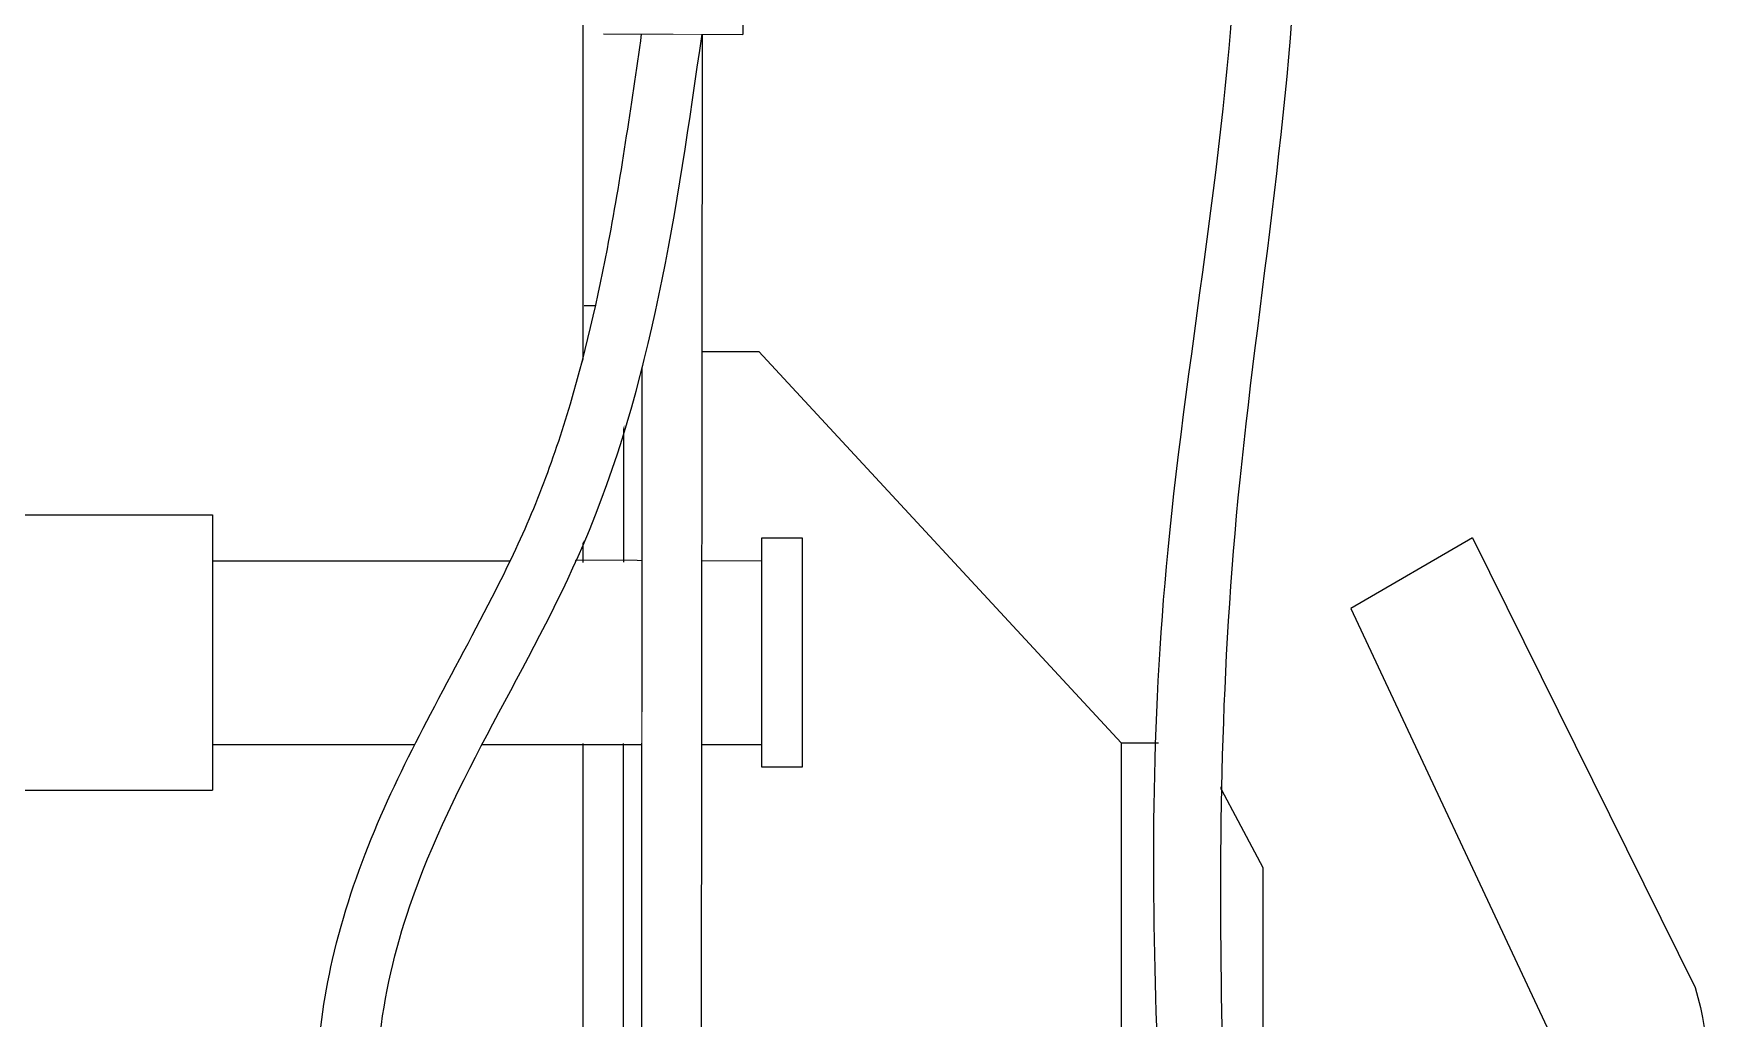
# Model space of a CAD drawing. Header units: millimetres. Extents: x 2174 to 8242, y 1757 to 2055.
# Drawn here: x 6571.88 to 6587.69, y 2030.75 to 2039.94 of the extents above; entities that cross this region are included whole.
import ezdxf

# ---------------------------------------------------------------- set-up
doc = ezdxf.new("R2010")
doc.units = ezdxf.units.MM
doc.set_wipeout_variables(frame=1)
doc.layers.add('обводка', color=5, linetype='Continuous', lineweight=50)

# ---------------------------------------------------------------- blocks, each defined once
blk = doc.blocks.new('A$C0333526B')
at = {"layer": 'обводка', "color": 0, "lineweight": 15, "ltscale": 0.5}
for p, q in [((24.81, -76.1), (24.81, 74.16)), ((24.81, 74.16), (33.52, 74.16)), ((29.16, 74.16), (29.23, -76.1)), ((33.66, 74.16), (33.66, -76.1)), ((14.25, 69.13), (-25.63, 26.06)), ((24.81, 69.13), (14.25, 69.13)), ((-64.33, 48.62), (-88.86, -0.88)), ((-64.33, 48.62), (-50.94, 40.85)), ((-50.94, 40.85), (-73.37, -6.98)), ((-33.93, 26.06), (-41.25, 12.35)), ((-25.63, 26.06), (-33.93, 26.06)), ((-25.63, 26.06), (-25.63, -27.7)), ((-41.25, 12.35), (-41.25, -9.79)), ((-25.63, -27.7), (14.52, -71.03)), ((14.52, -71.03), (24.81, -71.03)), ((33.66, -76.1), (24.81, -76.1))]:
    blk.add_line(p, q, dxfattribs=at)
for points in [[(9.46, 48.58), (13.97, 48.58), (13.97, 23.43), (9.46, 23.43)], [(9.46, -24.81), (13.97, -24.81), (13.97, -49.96), (9.46, -49.96)]]:
    blk.add_lwpolyline(points, close=True, dxfattribs=at)
blk.add_circle((-5.75, -30.07), 4.32, dxfattribs=at)
for centre, radius, start, end in [((-57.66, -10.07), 32.53, 163.5869, 349.9411), ((-57.42, -9.6), 16.17, 170.6633, 359.9816)]:
    blk.add_arc(centre, radius, start, end, dxfattribs=at)

msp = doc.modelspace()

# ---------------------------------------------------------------- linework, layer by layer
at = {"color": 0, "linetype": 'Continuous'}
for p, q in [((6577.004, 2048.411), (6577.004, 2037.381)), ((6570.59, 2035.45), (6573.544, 2035.45)), ((6573.544, 2035.022), (6576.326, 2035.022)), ((6573.544, 2033.308), (6575.435, 2033.308)), ((6570.59, 2032.88), (6573.544, 2032.88))]:
    msp.add_line(p, q, dxfattribs=at)
at = {"color": 0}
for p, q in [((6578.506, 2042.216), (6578.498, 2039.938)), ((6573.544, 2035.45), (6573.544, 2032.88)), ((6578.674, 2035.232), (6578.674, 2033.098))]:
    msp.add_line(p, q, dxfattribs=at)

# ---------------------------------------------------------------- block references
at = {"color": 0, "xscale": -0.08482979194520017, "yscale": 0.08482979194520017, "zscale": 0.08482979194520017}
msp.add_blockref('A$C0333526B', (6579.859, 2031.111), dxfattribs=at)

# ---------------------------------------------------------------- next in the draw order: wipeouts: each hides what was drawn before it
at = {"color": 7, "true_color": 0xffffff}
for points in [[(6582.512, 2035.509), (6582.385, 2033.322), (6582.441, 2028.745), (6582.484, 2025.419), (6582.499, 2025.009), (6582.756, 2023.648), (6582.88, 2023.355), (6583.156, 2022.887), (6583.296, 2023.564), (6583.215, 2023.768), (6583.143, 2023.987), (6582.977, 2024.816), (6583.004, 2025.728), (6583.019, 2028.149), (6582.959, 2033.057), (6582.99, 2035.057)], [(6576.941, 2035.003), (6577.833, 2035.011), (6577.796, 2033.322), (6576.892, 2033.316)]]:
    msp.add_wipeout(points, dxfattribs=at)

# ---------------------------------------------------------------- next in the draw order: linework, layer by layer
at = {"color": 0, "linetype": 'Continuous'}
for p, q in [((6576.934, 2035.03), (6578.674, 2035.022)), ((6576.064, 2033.308), (6578.674, 2033.308))]:
    msp.add_line(p, q, dxfattribs=at)

# ---------------------------------------------------------------- next in the draw order: wipeouts: each hides what was drawn before it
at = {"color": 7, "true_color": 0xffffff}
msp.add_wipeout([(6577.559, 2039.942), (6578.118, 2039.94), (6578.1, 2016.658), (6577.542, 2016.659)], dxfattribs=at)

# ---------------------------------------------------------------- next in the draw order: linework, layer by layer
at = {"color": 0}
for p, q in [((6577.197, 2039.943), (6578.498, 2039.938)), ((6578.118, 2039.94), (6578.1, 2016.658))]:
    msp.add_line(p, q, dxfattribs=at)
msp.add_open_spline([(6583.156, 2022.887), (6583.057, 2023.026), (6582.417, 2024.103), (6582.637, 2028.466), (6581.725, 2034.779), (6584.35, 2044.655), (6579.878, 2045.67), (6577.959, 2044.79), (6578.035, 2043.207), (6578.083, 2042.218)], degree=3, knots=[3.908488, 3.908488, 3.908488, 3.908488, 4.477998, 8.07721, 18.47268, 30.24203, 31.722584, 33.583138, 36.683, 36.683, 36.683, 36.683], dxfattribs=at)

# ---------------------------------------------------------------- next in the draw order: wipeouts: each hides what was drawn before it
at = {"color": 7, "true_color": 0xffffff}
msp.add_wipeout([(6577.143, 2037.476), (6577.063, 2037.071), (6576.99, 2036.835), (6576.638, 2035.035), (6576.934, 2035.03), (6577.022, 2035.236), (6577.328, 2036.078), (6577.467, 2036.545), (6577.703, 2037.538)], dxfattribs=at)

# ---------------------------------------------------------------- next in the draw order: linework, layer by layer
at = {"color": 0}
msp.add_line((6577.557, 2036.813), (6577.542, 2016.659), dxfattribs=at)
for points, knots in [([(6583.483, 2023.26), (6583.34, 2023.462), (6582.963, 2024.243), (6583.165, 2028.815), (6582.455, 2034.976), (6584.803, 2044.87), (6580.04, 2046.367), (6578.39, 2045.874), (6577.845, 2044.972), (6577.505, 2043.96), (6577.525, 2042.24)], [5.66269, 5.66269, 5.66269, 5.66269, 6.689468, 9.121444, 20.505011, 32.081003, 34.277614, 36.876236, 37.214023, 37.299332, 37.299332, 37.299332, 37.299332]), ([(6581.434, 2026.272), (6581.13, 2026.277), (6580.85, 2026.283), (6580.303, 2026.288), (6580.035, 2026.287), (6579.594, 2026.275), (6579.421, 2026.268), (6579.07, 2026.246), (6578.888, 2026.232), (6578.458, 2026.207), (6578.205, 2026.198), (6577.46, 2026.231), (6576.956, 2026.32), (6576.248, 2026.606), (6576.021, 2026.727), (6575.641, 2027.005), (6575.483, 2027.153), (6575.213, 2027.476), (6575.098, 2027.65), (6574.805, 2028.201), (6574.681, 2028.598), (6574.529, 2029.387), (6574.503, 2029.78), (6574.529, 2030.552), (6574.582, 2030.932), (6574.762, 2031.716), (6574.898, 2032.117), (6575.216, 2032.878), (6575.397, 2033.24), (6575.79, 2033.989), (6576.002, 2034.373), (6576.322, 2035.007), (6576.441, 2035.257), (6576.65, 2035.765), (6576.743, 2036.024), (6576.995, 2036.819), (6577.125, 2037.37), (6577.359, 2038.588), (6577.456, 2039.261), (6577.554, 2039.942)], [0, 0, 0, 0, 0.984072, 0.984072, 1.945874, 1.945874, 2.585427, 2.585427, 3.22498, 3.22498, 4.04129, 4.04129, 5.514203, 5.514203, 6.246416, 6.246416, 6.8381, 6.8381, 7.429783, 7.429783, 8.635292, 8.635292, 9.840801, 9.840801, 11.04631, 11.04631, 12.404241, 12.404241, 13.762172, 13.762172, 15.300762, 15.300762, 16.329956, 16.329956, 17.359151, 17.359151, 19.41754, 19.41754, 21.794448, 21.794448, 21.794448, 21.794448])]:
    msp.add_open_spline(points, degree=3, knots=knots, dxfattribs=at)
msp.add_spline([(6581.424, 2026.829), (6579.314, 2026.82), (6577.907, 2026.771), (6575.936, 2027.502), (6575.133, 2029.215), (6575.389, 2031.801), (6577.007, 2035.169), (6578.118, 2039.94)], degree=3, dxfattribs=at)

doc.saveas('drawing.dxf')
